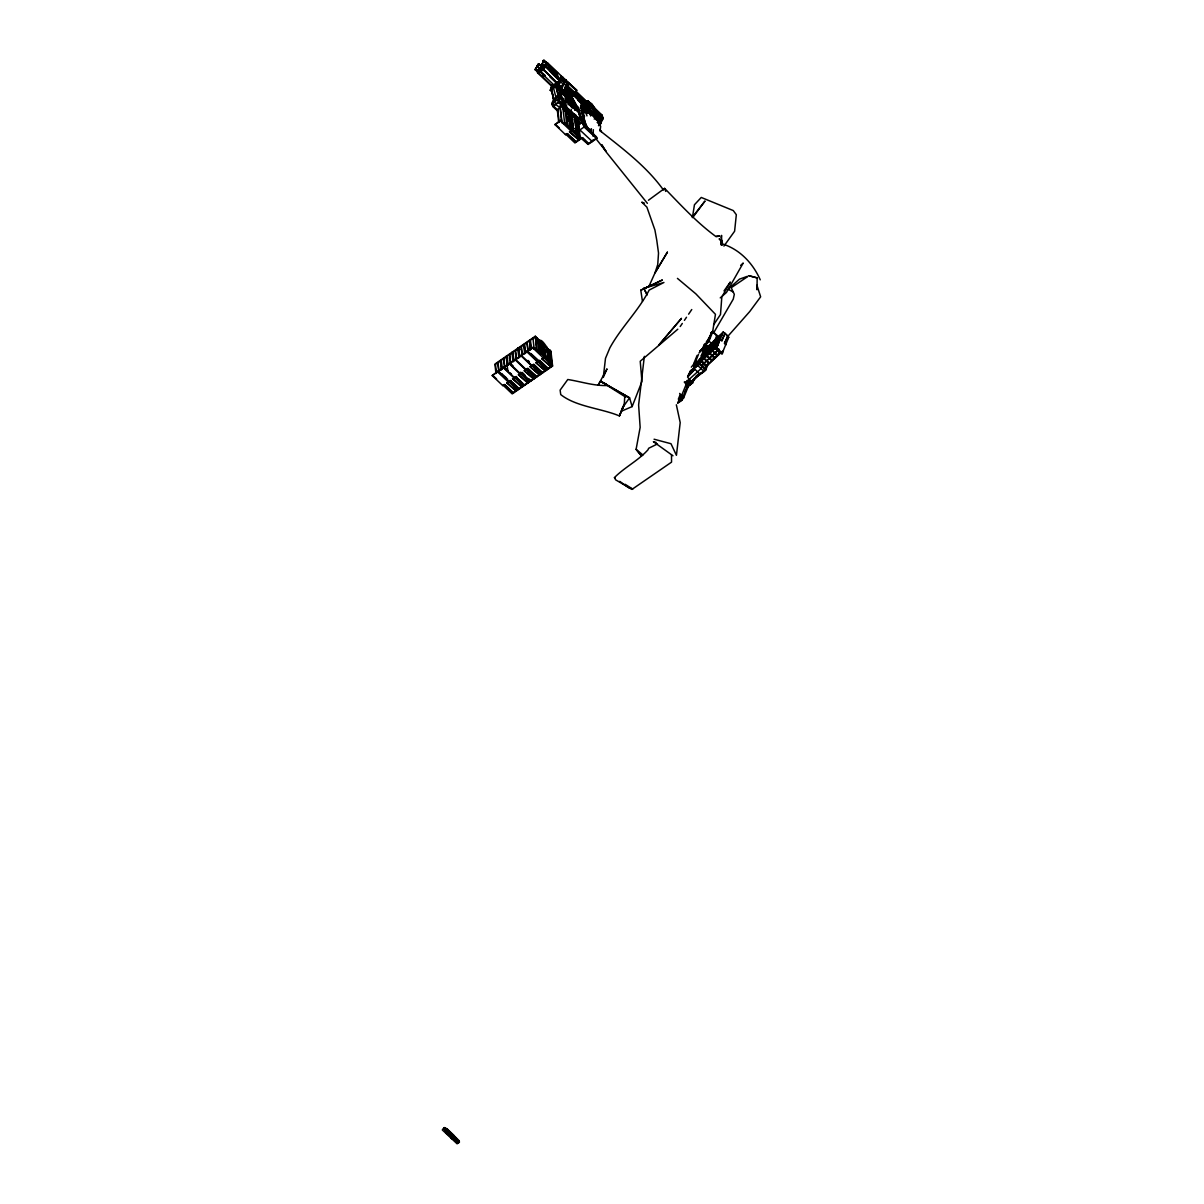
<?xml version="1.0" encoding="UTF-8"?>
<svg xmlns="http://www.w3.org/2000/svg" width="1204" height="1204" viewBox="0 0 1204 1204"><rect width="100%" height="100%" fill="white"/><g stroke="black" fill="none" stroke-linecap="round" stroke-linejoin="round"><path stroke-width="1.5" d="M757.165 277.883L749.008 275.761L757.165 277.883L757 289.758L756.94 285.243L760.642 296.816L749.746 311.535L727.878 336.277M593.331 129.686L593.226 133.132A2.077 1.174 55.4 0 0 594.234 135.209A67.906 11.498 -81.9 0 0 594.234 136.248M721.647 241.552L721.557 235.397L721.045 237.91M700.021 351.493A61.163 17.488 -46.3 0 0 709.005 341.123L712.918 331.371L712.061 331.822M606.982 385.521C593.346 385.897 581.081 381.563 567.776 379.516L560.131 390.111L560.733 394.581C575.994 406.771 601.067 408.276 619.398 415.907L624.289 404.153L624.816 395.348M722.204 245.27L722.009 240.875L719.149 238.889L722.385 242.365L721.271 239.4M717.75 343.938L717.765 342.192L718.035 344.028L716.124 343.125L714.995 345.894M579.621 136.654L588.229 144.465L587.868 142.659M574.534 103.574L571.057 100.263L571.689 98.728L566.377 93.656L564.24 89.773L567.084 82.805L562.885 78.787A1.58 0.888 55.4 0 0 561.425 78.666L561.801 78.41A1.58 0.888 55.4 0 1 563.261 78.531L567.325 82.895L564.631 89.502L569.146 99.902L577.769 107.848A64.233 36.195 55.4 0 0 584.121 127.022L596.702 138.626L596.447 137.166A47.528 26.789 55.4 0 1 588.967 129.49A10.415 5.869 55.4 0 1 585.31 123.199A105.154 59.267 55.4 0 1 581.096 106.388L581.065 106.102A2.107 1.189 55.4 0 1 583.022 105.666L587.793 110.211L589.177 110.151C604.935 127.699 603.114 126.119 588.876 110.362L587.492 110.407L582.736 105.862A2.107 1.189 55.4 0 0 580.87 105.756M448.987 1131.068L447.166 1129.141L453.773 1135.327L453.396 1136.245L446.85 1129.939M600.661 126.179L600.104 130.785L601.458 131.703L599.923 129.4L600.104 130.785C622.588 148.528 646.623 166.498 663.464 190.021M644.351 356.339L638.617 404.965L640.152 427.36L636.103 449.333L641.506 455.94L636.103 449.333L642.921 454.992M692.405 217.638L694.452 204.755L701.255 197.456L733.266 210.565L736.321 214.718L734.606 231.243L723.935 246.098M591.48 128.903L591.224 129.972A2.423 1.37 55.4 0 1 591.36 130.499A5.012 2.829 55.4 0 1 591.345 131.462L589.313 131.206M720.955 243.449L721.422 240.92L721.377 245.18L720.955 243.449C739.301 248.776 752.696 262.863 760.251 279.825M712.783 330.874L715.462 314.334L695.867 293.866L677.431 278.38M712.918 331.536L719.074 337.421M539.648 340.356C545.638 379.456 530.181 321.393 546.782 347.173L548.949 362.178L550.363 363.518L548.979 351.342L549.596 349.852L550.92 351.132L552.606 366.031L547.203 369.763L527.051 351.237L521.422 355.496L531.852 365.459L533.989 364.511L542.718 372.849L533.206 364.526L531.852 365.459M707.44 353.479L706.628 352.727L709.261 350.65L707.199 351.162L706.748 352.817L707.455 350.53L708.509 349.807L706.763 353.72L707.771 351.086M709.487 350.213L710.51 348.468L709.472 351.132L710.992 347.836L712.015 348.046L709.382 349.19L707.23 355.752M717.343 343.366L715.432 343.336L714.98 344.991L716.154 344.178L715.041 345.157M560.898 77.553L561.094 77.101A2.528 1.43 55.4 0 1 563.036 77.267L563.577 77.778M550.499 363.427L549.596 349.852M543.696 353.795L543.982 352.922M705.815 354.367L706.703 351.824L705.514 354.578M711.308 349.16L712.196 346.601L711.128 349.205M713.611 347.821L714.935 343.998L713.355 347.896M716.35 345.217L718.186 340.732M601.94 118.76L599.938 123.32L601.94 118.76L592.699 105.245L588.244 100.985L586.529 103.815L587.146 102.039L585.851 102.265M701.857 359.77L702.414 358.295M708.118 353.028L707.35 354.548L707.907 353.088M710.661 350.469L710.089 351.944L710.857 350.424M621.129 411.316L632.13 406.591L641.943 381.502L640.227 361.275L677.807 329.204M714.965 345.924L716.004 343.26M719.465 339.468L715.928 345.533M535.058 69.636L538.655 72.511L535.058 69.636L538.655 63.752L541.469 66.431L538.323 71.593L535.524 68.914L538.655 63.752M553.855 84.942L551.552 86.146L537.451 72.676L539.512 68.252L536.713 65.588M542.778 65.934L539.482 70.539L545.382 75.626M538.369 63.692L543.711 69.034L540.626 66.28L543.756 61.118L542.823 60.892L544.223 60.396L557.934 73.459M540.626 66.28L544.223 60.396M542.191 67.349L540.265 70.735M543.275 66.611L542.101 69.456L542.884 68.929M537.451 72.676L538.489 72.932L545.668 67.018L547.429 62.713L546.405 62.442M553.057 85.634L551.688 88.961L550.8 88.103L552.154 84.777M552.26 92.211L550.198 90.24L551.176 87.832L551.778 90.134L550.89 89.277L552.124 86.236L558.626 81.767L559.514 82.609L558.28 85.65L557.377 84.792L558.626 81.767M554.141 87.034L553.599 88.359L556.143 98.081M550.198 90.24L557.512 85.198L560.718 77.372A2.528 1.43 55.4 0 1 562.644 77.523L576.28 90.511M558.28 85.65L561.801 78.41M552.817 106.419L551.778 103.649L554.171 97.78M553.283 102.28L552.245 104.808L552.982 104.296M578.311 120.791L558.581 101.964L552.952 106.238L558.174 111.204M557.211 95.462L554.683 101.633L555.661 104.372L559.98 107.743M558.4 95.251L560.703 90.782L556.459 87.802L558.4 95.251L557.121 87.35M551.342 89.909L553.885 99.646L558.385 96.531L560.703 90.782M564.45 81.616L561.214 86.748M561.621 89.126L565.775 79.87M551.778 103.649L557.602 99.631L561.199 90.812L560.537 91.263L539.753 71.487M565.624 80.262L576.851 90.119L575.723 92.557M558.822 100.278L560.597 97.238L558.822 100.278L559.393 101.888L564.917 107.171L565.669 106.659L562.388 98.954L561.651 99.465L559.86 97.75M560.206 96.892L562.9 91.594L567.4 100.85L563.592 101.437L560.206 96.892L562.9 91.594M558.581 101.964L580.779 123.184L581.999 120.204M565.338 86.221L566.437 83.527M577.965 125.442L581.863 122.326A64.233 36.195 55.4 0 1 577.574 107.984L575.166 105.711L566.151 88.328L567.957 82.474M566.151 88.328L567.806 82.85M587.612 107.638L589.508 103.484L587.612 107.638L567.204 88.163L567.716 87.41L587.236 106.027L567.716 87.41M586.935 106.238L587.447 104.989L567.942 86.372L569.131 83.452M565.459 134.622L566.798 133.689L576.31 142.027L567.581 133.689L565.459 134.622L555.029 124.674L560.658 120.4L564.751 124.313L560.989 90.962L563.713 93.551M564.074 105.094L564.51 104.026M555.029 124.674L560.658 120.4M566.362 110.015L567.46 108.375L564.842 102.129L564.089 102.641L566.723 108.887L569.266 111.31L570.816 110.843L579.922 119.527L579.184 120.039L570.079 111.355M569.928 105.079L570.365 104.011M587.702 104.372L588.922 101.873L587.702 104.372L575.045 92.302L576.28 89.803L575.151 92.949L575.918 92.422M571.268 106.75L571.78 105.741M569.974 115.388L570.38 114.38M570.154 115.418L570.561 114.41M571.433 113.432L570.154 115.418L571.027 116.111L572.096 114.44M570.32 118.534L570.741 117.525M570.922 117.54L569.823 119.015L570.801 119.647L571.78 116.562L565.218 110.301M575.106 110.301L575.437 109.504M571.373 119.256L572.442 117.571L571.78 116.562L561.847 106.509M575.211 110.271L575.587 109.368M571.268 120.671L570.184 122.161M569.507 117.194L572.141 119.693L570.862 121.694L571.734 122.387L572.442 121.604L568.378 117.631M571.448 123.786L571.855 122.778M573.164 123.846L572.081 125.517L571.208 124.825L572.035 122.808L568.243 119.181M571.388 127.94L571.795 126.932M571.975 126.947L570.545 128.467L568.514 110.437M571.87 129.054L572.487 128.527L570.892 128.437M573.751 128.708L572.848 125.968L570.214 123.47M570.019 126.616L573.194 129.114L573.495 131.025L571.268 113.071M569.612 125.803L573.239 129.249M572.622 129.776L569.522 126.962L573.571 130.905L573.194 129.114M585.58 104.477L585.957 103.544M588.244 100.985C584.286 101.001 592.789 102.837 592.669 105.44M586.092 104.116L586.544 103.017L585.565 102.761M579.922 119.527L581.05 116.758M583.94 109.73L581.953 111.656L583.534 113.161L583.835 112.423M583.157 112.875L582.841 113.643A4.109 2.318 55.4 0 1 584.572 116.291M587.101 103.424L588.034 101.121M587.236 106.027L587.748 104.778L567.942 86.372M585.219 112.002L587.055 109.203L585.219 112.002L581.05 108.029M581.999 122.657L583.714 117.962A103.905 58.56 55.4 0 1 581.246 106.99L581.351 106.373M588.922 108.074L590.216 105.41L599.05 117.601C597.35 117.54 586.784 109.579 590.216 105.41M589.84 113.342L590.366 113.853M502.685 385.566L504.04 384.633L513.551 392.956L504.822 384.633L502.685 385.566L492.255 375.618L497.884 371.344L501.993 375.257M598.448 118.564L599.05 117.601M577.875 100.188L587.386 109.263L588.771 109.203L599.156 120.49L600.375 117.992L592.202 106.042L586.83 101.151M599.156 120.49L600.375 117.992M492.255 375.618L497.884 371.344M599.742 122.101L601.488 118.323L600.028 121.89M508.524 381.548L509.879 380.614L519.391 388.937L510.647 380.599L508.524 381.548L498.321 371.058L503.723 367.325L514.349 377.529L516.486 376.581L514.349 377.529M599.171 125.141L599.562 124.193M600.947 123.5L601.247 122.748L599.411 125.562L603.234 118.444L602.015 115.072L587.657 101.377M498.095 371.584L503.723 367.325M509.548 363.292L503.919 367.566L509.548 363.292L520.188 373.496L522.325 372.563L524.899 375.031M509.984 363.006L515.387 359.274L509.984 363.006L513.054 365.941M515.598 359.529L521.227 355.255L515.598 359.529L526.028 369.477L528.15 368.544L536.894 376.867L527.382 368.544L526.028 369.477M521.422 355.496L527.051 351.237M532.89 347.203C518.969 358.973 534.817 340.506 536.984 351.132L535.313 336.217L529.895 339.949L530.949 349.265M543.32 347.459L542.417 348.814M543.501 347.489L542.417 348.964L543.395 349.581L544.374 346.511L540.792 343.2M543.681 350.605L544.088 349.581L541.544 347.158L544.72 349.912M540.792 345.879L544.78 349.777L542.763 352.11M544.72 349.642L543.456 351.628L544.554 353.314M543.621 354.744L544.449 352.727L540.626 349.07M543.802 354.774L544.629 352.742L545.743 353.795L544.675 355.466L543.802 354.774L545.081 352.787L542.643 350.71M545.397 350.665L544.313 352.336M544.961 352.772L544.584 353.69L542.297 351.523M546.149 351.372L545.066 353.043L540.686 348.994M544.675 355.466L542.778 355.27L541.68 342.914M544.991 356.986L545.427 355.917L541.83 352.817M648.76 286.763L655.021 272.841L667.377 252.193L655.021 272.841L657.745 264.519L658.528 253.081L656.767 240.243L654.916 230.009L646.894 207.148L641.792 202.167L644.321 203.085M679.673 395.905L678.349 399.156L680.817 397.44L680.034 394.837M688.071 375.798L689.094 373.285L694.919 369.267L699.298 373.451L691.939 381.232M689.32 373.345L688.146 376.22L693.775 370.275L693.128 369.658L690.163 371.705M697.131 355.376L693.865 363.382L694.588 364.059L698.486 354.443M684.248 382.089L688.101 384.302L683.481 395.649L681.675 395.379L687.8 380.359L687.845 382.857L687.665 380.675M678.018 402.603L681.268 400.36L682.156 395.845L683.044 397.907L682.126 400.164L677.626 403.25L678.936 400.36L682.186 398.103L682.156 395.845M691.337 367.16L694.302 363.412L696.695 364.195L695.972 363.518L693.685 367.28L694.392 367.957L690.419 370.697M694.633 366.618L700.382 358.942L701.104 359.635L699.283 364.075L695.34 367.31L694.633 366.618L698.576 363.382L700.382 358.942M681.268 400.36L683.014 395.966M694.392 367.957L694.482 365.309M695.34 367.31L695.22 365.173M685.708 391.451L685.543 389.93M691.743 382.436L688.372 384.753L688.086 385.476L692.134 382.812L687.544 387.101M679.944 400.601L683.526 398.133L688.146 386.8L688.101 384.302M702.143 356.053L701.42 355.376L704.415 348.061L705.123 348.739L701.691 358.175L697.507 363.217L695.235 362.434L697.507 363.217M696.785 362.539L700.969 357.498L701.42 355.376M702.97 347.279A60.335 17.247 -46.3 0 0 707.35 342.147L712.046 331.702L707.621 342.418A60.335 17.247 -46.3 0 1 705.469 344.991M690.313 385.19L690.238 384.121M703.768 355.857L703.016 355.014L704.024 355.225L699.75 364.36L705.664 370.17L701.721 373.39L701.014 372.713M702.91 355.812L707.094 346.18L699.795 351.237M692.134 382.812L693.609 379.335M699.75 364.36L706.221 348.498M704.957 353.871L704.716 353.133L704.686 356.083L703.904 354.412L706.778 352.621L705.138 353.555L702.88 359.093L704.099 359.334M689.937 384.844L692.601 383.007L694.482 378.387M705.649 353.193L705.755 352.411L703.904 354.412M707.139 349.371L706.026 349.928M706.643 351.809L708.659 349.958L707.546 351.372M703.723 363.563L701.044 368.65L688.297 380.148L691.442 383.158M712.949 345.307L714.258 342.117M714.408 341.846L716.816 335.269M701.721 373.39L702.308 371.946M706.763 365.023L703.813 370.772L704.536 371.464M706.959 365.61L705.002 369.372M716.124 343.125L716.741 341.981L718.427 343.05M695.822 377.108L703.873 371.344L707.847 364.12M714.875 343.983L716.741 341.981M705.664 370.17L707.485 365.715M719.224 340.01L716.094 345.292L717.163 344.555M717.734 343.29L718.863 340.521M696.77 364.24L718.698 342.688L701.27 359.228M704.189 352.11L722.099 334.366L703.332 352.185M715.673 349.07L717.855 345.142L700.608 361.531M720.233 339.332L723.243 331.958L728.751 337.225L721.964 353.871L716.44 348.603L720.233 339.332L722.039 340.687L725.049 333.312L721.617 340.657M725.741 344.6L724.372 343.275L727.818 335.946L724.808 343.321L726.178 344.63M727.472 339.498L724.793 342.041M721.964 353.871L723.378 350.409M444.261 1127.621L443.433 1128.584L444.261 1127.621L447.135 1128.87L459.281 1140.85L458.965 1142.129L459.145 1140.971M446.263 1129.864L447.135 1128.87L444.727 1131.309M446.278 1130.014L446.684 1128.991L444.11 1127.621M446.88 1129.984L447.166 1129.141M451.425 1137.599L446.669 1133.054L447.045 1132.136M447.226 1132.272L446.669 1133.054M448.701 1131.76L449.017 1130.782M451.921 1136.696L451.485 1137.765L457.716 1143.047L458.92 1141.738M452.569 1138.412L443.584 1128.599M443.764 1128.479L458.513 1142.746L459.13 1142.084L444.637 1128.283L442.289 1129.909L457.099 1143.8L459.431 1142.19L453.592 1136.877L453.441 1135.297L446.684 1128.84L446.007 1129.307M453.351 1139.15L455.368 1137.118L454.164 1136.471M457.731 1141.949L457.851 1142.762M457.716 1143.047L458.197 1142.19M696.514 364.947L697.131 363.457M702.007 359.725L702.624 358.25M702.775 359.123L703.467 357.678M705.529 356.519L706.206 355.06M624.289 404.153L619.398 415.907L623.898 405.327M708.93 352.471L708.298 353.961L708.96 352.456M711.052 333.583A45.255 12.943 -46.3 0 0 711.609 332.123L711.895 332.394A45.255 12.943 -46.3 0 1 711.338 333.854M713.475 333.147L733.251 299.149L734.32 294.318L731.219 287.711L747.624 276.634M598.358 384.753L606.997 368.875L603.294 377.409L605.492 358.325L609.871 347.866C621.264 327.112 638.361 311.053 649.167 290.089L663.931 282.473L643.794 288.313L647.12 294.829M598.298 384.859L599.923 382.165M713.551 324.914L720.489 314.515L721.813 297.057L730.316 282.052L724.01 290.916M718.276 341.59L717.734 342.387L717.629 341.379M680.215 326.525L682.307 323.44M684.414 320.354L686.506 317.254M688.613 314.169L691.758 309.533M621.565 409.149L629.572 397.817L600.51 381.216L625.839 397.215M713.415 346.797L712.241 347.595L712.136 346.586L714.755 345.443M717.509 343.712L718.186 342.779M692.917 217.307L705.032 201.008L692.405 217.066M711.73 331.943L711.338 332.771A44.653 12.762 -46.3 0 1 710.977 333.749M696.966 364.616L701.104 359.635M708.072 364.27L705.98 366.784L722.054 351.673M708.78 347.444L705.95 345.217A61.163 17.488 -46.3 0 1 699.027 352.953M561.245 89.021L562.253 87.862M535.855 69.832L536.457 69.155L539.257 71.819M557.016 82.745L559.153 81.18L560.041 82.022L552.741 87.064L551.838 86.221L557.648 82.91L561.531 76.168L547.429 62.713M557.919 83.603L543.546 69.456M570.681 99.872L571.689 98.728M689.847 371.705L700.141 363.743L705.8 369.146M563.592 109.158L564.435 108.24M571.208 124.825L572.487 122.838L568.559 119.076M575.873 120.671L576.475 120.009L558.581 102.355L557.602 99.631M573.194 129.385L573.902 128.602L569.778 124.539M543.967 349.19L544.675 348.423L541.318 345.066M452.614 1137.329L453.441 1135.297M444.05 1128.163L453.457 1136.395L454.344 1138.653L453.005 1138.307M458.032 1142.25L459.446 1141.272M671.501 454.962L671.546 462.14L631.98 489.381L615.635 479.839L614.461 477.582C624.695 467.197 638.195 460.726 648.053 449.724L648.625 448.309L657.444 443.96M689.757 373.24L693.128 369.658M694.919 369.267L687.559 377.048L692.601 383.007M704.656 349.596L723.243 331.958M704.957 349.973L711.564 343.697M714.213 341.183L720.82 334.908M703.196 352.05L721.964 334.23M704.039 351.959L721.617 335.555M703.106 354.473L719.194 339.212M718.126 340.732L702.037 356.008L703.166 355.165M702.158 356.805L718.517 341.785L713.144 346.887M702.429 357.061L709.126 350.695L709.848 351.207M701.134 359.093L718.562 342.553M696.619 364.105L718.216 343.877M700.081 362.389L716.44 346.872M726.102 339.739L728.751 337.225M702.474 364.677L718.818 349.145M704.039 363.578L719.029 349.341M711.519 360.463L720.91 351.553M705.062 367.145L721.407 351.613M740.701 265.377L743.199 263.044L726.463 292.452L720.248 297.885M728.691 288.644L739.512 279.132L747.428 276.318M648.444 200.255L664.623 188.381C680.802 205.026 696.785 222.484 715.477 236.21L719.646 236.044L716.049 236.721M712.377 331.536L716.485 335.464M587.567 111.204L582.405 106.283L581.442 106.855A104.146 58.695 55.4 0 0 585.596 123.485A9.572 5.388 55.4 0 0 588.982 129.28A46.881 26.428 55.4 0 0 596.341 136.82L596.1 137.301A47.528 26.789 55.4 0 1 588.681 129.686A10.415 5.869 55.4 0 1 585.641 125.05M549.099 66.22L548.482 64.655L550.679 71.819L547.88 65.061M552.124 68.116L553.103 74.136L550.905 66.972L552.124 68.116L550.318 67.379M542.432 75.521L543.651 76.68M552.741 69.697L554.547 70.434L556.128 76.048L552.741 69.697L553.93 73.895M551.899 72.977L553.705 73.73M555.164 72.014L556.97 72.752L558.551 78.365L555.164 72.014L556.353 76.213M554.322 75.295L553.328 69.275M556.745 77.613L555.766 71.593M556.985 82.384L556.203 82.925L549.807 76.8M564.781 78.922L564.48 79.675M550.89 89.277L557.377 84.792M551.944 90.917L553.238 98.818L552.335 92.407M567.325 82.895L566.903 82.128M562.524 91.203L563.261 90.691L568.198 100.835L578.326 110.497M569.567 94.845C555.104 78.501 573.029 104.823 575.166 105.711M567.204 88.163L587.898 107.442M596.778 137.452L583.955 125.382A63.345 35.714 55.4 0 1 578.718 109.609L568.679 90.917L587.672 109.052L589.057 108.992L599.442 120.28M562.659 99.225L563.397 98.713L560.944 96.38M558.581 102.355L552.741 106.373L558.355 111.701M559.393 101.888L559.559 99.766M575.045 92.302L587.988 104.176M563.592 101.437L567.4 100.85M569.522 99.646L564.631 89.502M556.519 86.342L563.322 92.843L567.445 101.347L568.198 100.835M580.358 114.154L567.686 102.069L564.089 102.641M562.689 105.877L557.271 109.609L553.178 105.696M575.843 105.305L578.597 107.457L579.019 109.398A63.345 35.714 55.4 0 0 584.241 125.186L596.191 137.422M569.266 111.31L570.816 110.843M581.713 106.238L582.721 106.569M571.734 115.343L572.487 116.051M589.885 103.514L588.681 107.126L581.02 105.215M580.689 110.663L581.577 110.888M568.559 116.382L572.126 119.964L572.833 119.196L571.93 118.579L572.683 119.301M592.202 106.042L600.089 118.203M589.93 105.606L591.631 106.765M584.241 112.138L585.52 111.235M587.07 110.723L582.149 114.109L582.119 113.342M566.858 125.953L568.408 127.203L566.858 125.953L564.149 100.639M600.134 123.184L588.756 111.28L590.968 113.372M589.539 112.062L589.373 112.905L588.891 111.596M572.788 124.749L573.54 125.472L569.432 121.393M591.164 113.236L589.975 112.454L589.599 113.266L591.45 114.922L590.743 113.281L599.923 123.305M593.075 112.047L589.207 107.878M572.999 127.985L571.569 127.97L572.848 125.968L570.425 123.756M577.86 125.186L581.908 122.417M593.903 114.23L593.361 111.852M569.507 131.823L579.019 140.161L569.507 131.823L571.644 130.89L580.373 139.228L574.97 142.96L566.226 134.622M597.515 112.74L602.015 115.072M570.29 131.823L571.644 130.89M585.415 124.494A10.415 5.869 55.4 0 1 585.009 123.41L585.31 123.199M578.477 126.721L579.892 129.942L584.121 127.022M575.828 114.997L578.131 136.714L576.716 135.375L574.413 113.658M602.331 119.076L603.234 118.444L598.719 112.74L587.883 102.385M598.448 125.698L599.742 124.749L597.169 122.387M575.542 142.027L578.251 140.161M581.713 137.768A47.528 26.789 55.4 0 0 587.341 143.351L580.96 137.707M587.567 144.239L596.04 138.4M588.485 144.179L596.958 138.34M507.847 357.964L506.147 356.339L500.729 360.056L501.782 369.372M513.687 353.931L511.971 352.305L506.568 356.038L507.621 365.354M519.375 350.018L517.81 348.287L512.392 352.019L513.446 361.335M519.285 357.317L518.232 348.001L523.635 344.269L524.688 353.946M500.337 360.974L495.461 364.345L496.484 373.406M506.162 356.956L501.285 360.327L502.309 369.372M512.001 352.938L507.125 356.294L508.148 365.354M517.84 348.904L512.949 352.275L513.973 361.335M523.665 344.886L518.789 348.257L519.812 357.317M550.574 351.387L535.328 336.849L530.452 340.205L531.476 349.265M535.313 336.217L539.512 340.461M539.226 352.667L537.857 340.491L539.226 352.667L540.641 354.021M544.163 345.729L545.532 357.904L544.163 345.729L541.409 343.095M546.782 347.173L548.949 362.178M504.1 376.897L505.499 378.252M504.657 376.506L506.207 377.755M509.924 372.879L511.474 374.128M543.952 353.223L545.367 353.765M545.623 352.381L540.777 347.249L544.238 350.56L544.614 349.642L541.123 346.541M544.509 353.449L545.126 352.922L541.138 349.025M506.749 382.767L516.26 391.104L506.749 382.767L508.871 381.834L517.615 390.171L512.197 393.889L503.468 385.566M512.573 378.748L522.084 387.071L512.573 378.748L514.71 377.8L523.439 386.138L518.036 389.87L509.307 381.533M518.412 374.73L527.924 383.053L518.412 374.73L520.549 373.782L529.278 382.119L523.875 385.852L515.131 377.514M520.188 373.496L522.325 372.563M524.252 370.697L533.763 379.034L524.252 370.697L526.374 369.763L535.103 378.101L529.7 381.834L520.971 373.496M530.076 366.678L539.588 375.016L530.076 366.678L532.213 365.745L540.942 374.083L535.539 377.8L526.795 369.477M535.915 362.66L545.427 370.982L535.915 362.66L538.037 361.712L546.782 370.049L541.364 373.782L532.635 365.444M537.691 361.426L539.813 360.493L548.557 368.83L539.046 360.508M541.74 358.642L551.251 366.964L541.74 358.642L543.877 357.693L552.606 366.031M507.531 382.767L508.871 381.834M513.356 378.733L514.71 377.8M519.195 374.715L520.549 373.782M525.019 370.697L526.374 369.763M530.859 366.678L532.213 365.745M536.683 362.645L538.037 361.712M538.459 361.426L539.813 360.493M542.522 358.626L543.877 357.693M516.636 377.83L521.332 381.909M520.369 372.232L522.476 373.812M530.934 353.555L539.979 361.742M508.825 389.84L510.09 391.285M514.093 386.213L515.357 387.658M519.932 382.195L521.332 383.534M520.489 381.803L521.904 383.143M537.42 370.125L538.835 371.464M543.26 366.106L544.659 367.446M543.817 365.715L545.096 367.16M512.784 392.971L515.478 391.104M518.608 388.952L521.317 387.086M515.703 376.596L524.447 384.919L527.141 383.068M521.543 372.563L530.272 380.9L532.981 379.034M536.111 376.882L538.82 375.016M541.935 372.864L544.644 370.998M547.775 368.83L550.484 366.964M703.723 346.632L706.176 344.946M703.542 346.842L706.011 345.157L708.614 347.64M720.037 336.714L720.97 336.082M706.206 350.018L707.35 349.356L706.567 349.943M704.611 353.916L705.92 352.561M704.701 354.518L704.024 355.225M704.069 355.586L706.357 353.81L705.138 353.555M709.878 352.125L711.112 351.267M695.656 362.238L696.905 361.381M707.35 354.548L708.268 353.916L707.124 354.728M712.934 351.673L714.138 351.493L713.551 352.275M716.305 349.657L716.892 348.889M710.179 354.277L711.398 354.111L710.811 354.879M707.44 356.881L708.644 356.715L708.057 357.483M704.686 359.484L705.905 359.319L705.318 360.086M701.947 362.103L703.151 361.922L702.579 362.69M718.261 351.538L719.3 351.192M715.522 354.142L716.726 353.976L716.154 354.744M718.893 352.14L719.48 351.372M712.768 356.745L713.987 356.58L713.4 357.347M710.029 359.364L711.233 359.183L710.661 359.951M707.29 361.968L708.494 361.787L707.907 362.57M704.536 364.571L705.755 364.406L705.168 365.173M684.76 382.586L687.032 384.467M696.093 376.099L698.741 374.278M687.755 382.947L690.359 381.156M687.935 383.128L690.554 381.337M696.8 376.792L700.773 374.053L700.066 373.36M687.665 383.444L690.584 381.427M686.325 384.919L692.496 380.66M693.188 380.223L693.956 379.696M686.461 387.327L690.599 384.482M678.544 401.007L683.044 397.907M450.823 1136.35L452.102 1137.163L445.54 1131.233L448.309 1133.295M451.139 1138.337L454.585 1136.365L454.224 1137.268M452.087 1139.029L454.435 1137.419M458.333 1141.287L454.209 1136.35M457.64 1142.912L458.513 1142.626M592.007 115.418L587.371 111.34L588.952 111.144M640.784 290.209L662.2 280.08L640.784 290.209L642.439 301.361M565.398 80.141L564.51 80.081L565.97 79.735M646.473 287.515L643.794 288.313L647.06 294.619M589.569 112.77L588.681 111.821M564.842 102.129L567.686 102.069M566.798 133.689L567.581 133.689M533.206 364.526L533.989 364.511M527.382 368.544L528.15 368.544M509.879 380.614L510.647 380.599M530.272 380.9L531.054 380.9L528.601 378.553M504.04 384.633L504.822 384.633M524.447 384.919L525.215 384.919M587.522 129.219L591.36 129.445M694.302 363.412L695.972 363.518M566.497 81.977L567.4 82.038M571.689 119.663L572.803 120.716M451.936 1137.795L446.082 1132.603M703.768 355.556L703.016 355.014M686.34 386.544L688.146 386.8M681.238 398.103L682.126 400.164M586.98 101.934L575.602 91.068L587.085 102.445M712.557 343.998L713.581 344.209M713.37 345.729L714.589 345.984M707.892 350.951L709.096 351.192M539.783 361.983L540.912 362.238M522.28 374.053L523.409 374.309M544.629 64.655L545.412 64.85M535.524 68.914L536.457 69.155M560.507 75.912L561.531 76.168L560.266 77.628L564.842 81.992L563.743 84.701L560.312 81.405M559.153 80.322L545.668 67.018M553.855 84.927L554.743 85.785M580.569 105.455L583.504 106.193L587.432 109.534M654.073 439.219L670.989 443.719L676.437 455.293L680.2 422.589L676.347 404.77M656.15 442.455L653.381 441.687L672.976 455.774M606.244 384.136L600.51 381.216L629.572 397.817L632.13 406.591M728.3 289.351L733.206 291.985M568.393 114.47L569.642 115.253L568.619 114.32M568.739 117.616L570.004 118.398L568.965 117.45M569.808 127.022L571.057 127.805L570.034 126.871M542.041 353.825L543.305 354.608L542.267 353.675M625.102 484.279L632.702 489.065L628.593 487.665L619.729 481.359M614.461 477.582L615.304 478.214M448.61 1133.084L445.871 1131.007L452.433 1137.298M445.375 1131.339L448.114 1133.431M451.048 1136.185L445.691 1131.113L448.415 1133.22M562.644 77.523L573.555 87.922M564.24 89.773L566.994 92.121M569.341 114.485L571.659 116.547M568.529 116.592L572.02 119.693M568.89 119.738L572.367 122.823L568.905 119.527M570.395 123.907L572.728 125.968M569.597 125.999L573.074 129.099M540.762 343.411L544.253 346.496L543.877 347.414L541.589 345.262M445.54 1131.233L452.102 1137.163L445.691 1131.113M569.688 123.726L570.711 124.674M541.92 350.53L542.944 351.478M565.248 110.557L567.009 112.423L565.233 110.723M568.649 112.168L570.937 114.335M563.427 109.398L566.03 111.867M569.01 115.313L571.283 117.465L568.98 115.268M569.357 118.444L571.644 120.611L568.454 117.556M568.574 120.505L572.005 123.741L568.529 120.445M570.425 127.85L572.713 130.017M542.658 354.668L546.104 356.926M565.474 79.976L576.641 90.631M587.733 101.211L592.368 105.651L601.187 118.534M543.425 60.2L547.022 63.075L545.367 67.138L542.568 64.459M543.756 61.118L546.556 63.797L542.823 60.892M575.256 91.79L587.296 103.288M560.372 78.456L563.818 81.737M578.552 96.2L581.201 98.728M547.971 67.289L551.823 70.961M560.658 79.404L562.945 81.586M554.909 74.889L556.128 76.048M557.347 77.206L558.551 78.365M542.553 64.068L545.352 66.747M551.462 72.977L557.873 79.103M594.204 114.034L598.749 118.368M568.378 91.113L573.811 96.305M558.867 82.534L559.77 83.392M558.49 82.79L559.378 83.648M581.502 104.944L586.754 109.94M582.525 106.704L586.875 110.858L582.375 106.554M542.929 69.305L561.606 87.139M558.686 85.364L561.907 88.434M581.351 107.276L587.582 113.131M540.385 68.312L542.959 70.75M557.512 85.198L563.261 90.691L563.322 92.843M536.728 65.979L539.527 68.643M561.019 91.579L563.592 94.047M556.459 87.802L560.041 91.233M538.489 72.932L552.591 86.402M552.124 86.236L553.027 87.094M567.445 101.347L577.589 111.009M569.477 104.989L573.285 108.616M560.131 101.377L565.669 106.659M567.46 108.375L570.004 110.798M563.592 109.308L571.147 116.502M568.724 115.132L572.081 118.474M568.95 117.209L571.509 119.647M579.892 129.942L592.293 141.56L592.473 140.236M569.658 123.485L572.397 125.938M581.261 137.497L587.401 143.411M564.525 122.718L579.5 136.187L577.499 118.413M576.851 135.269L578.266 136.609M560.432 120.942L570.862 130.89M555.24 124.132L559.348 128.045M725.049 333.312L727.818 335.946M720.669 339.377L722.039 340.687M710.375 335.163A45.255 12.943 -46.3 0 1 708.704 338.505L708.99 338.775A9.918 2.829 -46.3 0 1 708.569 339.558M717.072 348.182L722.581 353.434M709.005 341.123L712.091 344.058M705.303 343.923L705.017 343.652A100.143 28.64 -46.3 0 1 703.633 345.172M701.089 361.049L706.342 366.061M698.215 365.941L703.873 371.344M685.226 381.743L688.372 384.753M679.628 393.422L681.675 395.379M542.026 351.342L546.134 355.406M541.86 352.606L545.487 356.053M542.357 353.374L544.976 355.887M542.251 353.419L544.795 355.857M542.372 354.488L545.803 357.723M532.665 347.745L543.094 357.708M527.472 350.936L531.581 354.849M526.84 351.779L537.27 361.727M518.232 348.001L519.932 349.627M537.571 368.65L540.069 371.043M527.984 360.417L529.399 361.772M521.001 355.797L531.431 365.745M515.161 359.815L525.591 369.763M509.337 363.834L519.767 373.797M504.145 367.024L508.254 370.952M503.498 367.867L513.927 377.815M501.767 373.661L507.787 379.395M498.321 371.058L502.414 374.971M497.673 371.885L508.103 381.834M492.481 375.076L496.59 378.989M453.261 1135.267L446.684 1128.991L451.53 1134.74M541.123 347.369L543.636 349.792L542.748 348.513M541.845 353.645L544.343 356.068L543.456 354.789M450.221 1132.979L446.353 1129.232L451.545 1134.198M569.567 115.599L570.696 116.713L569.793 115.433M569.913 118.729L571.042 119.843L570.154 118.564M570.982 128.136L572.111 129.249L571.208 127.985M542.507 348.678L543.636 349.792L541.198 347.324M543.215 354.954L544.343 356.068L541.905 353.6M590.637 131.522L591.149 132.079A46.881 26.428 55.4 0 0 594.234 135.209M564.766 110.437L567.114 113.221M569.703 127.157L572.066 129.942M647.376 203.341L606.033 151.824L601.609 144.585M596.07 138.881L606.003 151.373L602.075 145.142M570.862 124.84L571.749 126.119M592.488 105.38L601.744 118.895M591.345 106.96L598.764 117.796M544.374 346.511L545.036 347.52M568.679 90.917L576.129 105.094M566.347 88.193L575.377 105.576M562.163 92.106L563.653 95.191M565.158 98.276L566.663 101.362M563.607 104.086L564.917 107.171M563.397 98.713L564.33 100.925M664.623 188.381L665.722 191.406M537.014 337.842L537.721 340.597M550.71 68.778L551.492 71.578M549.686 65.814L551.266 71.412M548.287 66.461L549.069 69.26M555.857 86.793L558.385 96.531M577.86 116.984L580.373 139.228M574.805 105.982L575.211 109.594M575.888 116.893L578.131 136.714M573.39 104.643L573.811 108.24M574.474 115.554L576.716 135.375M570.32 102.084L570.726 105.681M571.132 109.293L573.571 130.905M567.761 101.256L568.168 104.853M568.574 108.465L570.816 128.271M565.353 100.188L565.76 103.785M566.166 107.382L568.273 127.308M560.131 106.012L561.982 122.492M559.92 106.163L561.786 122.642M557.783 109.594L559.243 122.417M557.256 109.519L558.716 122.492M543.049 355.09L541.755 342.809L550.559 351.207L551.733 362.991L536.773 349.521L535.328 336.849M532.996 338.459L534.23 349.326M530.528 349.566L529.474 340.235L524.071 343.968L525.125 353.284M530.528 349.928L529.504 340.867L524.628 344.239L525.651 353.284M527.156 342.478L528.18 351.538M526.961 342.613L527.984 351.673M521.332 346.496L522.355 355.556M521.121 346.647L522.145 355.707M517.81 348.287L518.864 357.964M515.493 350.53L516.516 359.575M515.297 350.665L516.32 359.725M511.971 352.305L513.024 361.998M509.668 354.548L510.692 363.608M509.458 354.683L510.481 363.743M506.147 356.339L507.832 371.238M503.829 358.566L504.852 367.626M503.633 358.702L504.657 367.762M501.361 370.034L500.307 360.357L494.904 364.09L495.958 373.406M498.004 362.585L499.028 371.645M497.794 362.735L498.817 371.795M686.912 380.539L686.957 382.42M683.481 395.649L683.526 398.133M709.051 337.963A44.653 12.762 -46.3 0 1 708.464 339.092M707.847 340.19A9.105 2.604 -46.3 0 1 707.335 340.973M704.37 346.27A60.335 17.247 -46.3 0 1 699.825 351.357M709.592 337.647A45.255 12.943 -46.3 0 1 708.99 338.775M708.328 339.964A9.918 2.829 -46.3 0 1 707.455 341.259M708.704 338.505A9.918 2.829 -46.3 0 1 706.146 342.312M586.95 115.885A4.109 2.318 55.4 0 0 584.963 112.183L588.741 112.634A4.109 2.318 55.4 0 1 590.667 116.02M596.161 119.723A2.724 1.535 55.4 0 0 594.415 118.925A2.423 1.37 55.4 0 0 594.174 119.03M585.009 123.41A105.154 59.267 55.4 0 1 584.422 121.499M583.865 119.617A105.154 59.267 55.4 0 1 582.36 113.989M581.923 112.138A105.154 59.267 55.4 0 1 581.156 108.45M587.236 142.087A46.881 26.428 55.4 0 1 586.604 141.5M585.972 140.898A46.881 26.428 55.4 0 1 585.34 140.296M584.723 139.679A46.881 26.428 55.4 0 1 584.106 139.062M583.488 138.43A46.881 26.428 55.4 0 1 582.886 137.783M587.642 143.141A47.528 26.789 55.4 0 1 581.999 137.572M593.286 132.861L593.211 136.233L593.301 132.786M705.017 353.69L703.979 356.339L705.017 353.69M555.435 83.844L556.263 84.852L555.435 83.844M684.745 391.872L684.91 393.407L684.745 391.872M681.404 318.443L658.874 345.021L681.404 318.443M698.154 374.444L692.526 380.404L693.158 381.021L698.802 375.061L698.154 374.444M541.559 347.399L542.598 348.332L541.559 347.399M527.563 360.718L528.977 362.058L527.563 360.718M533.402 356.7L534.802 358.039L533.402 356.7M514.665 385.822L516.064 387.161L514.665 385.822M537.992 369.733L539.392 371.073L537.992 369.733M572.351 126.887L570.064 124.719L572.351 126.887M571.042 119.843L568.544 117.42L571.042 119.843M572.111 129.249L569.597 126.841L572.111 129.249"/></g></svg>
